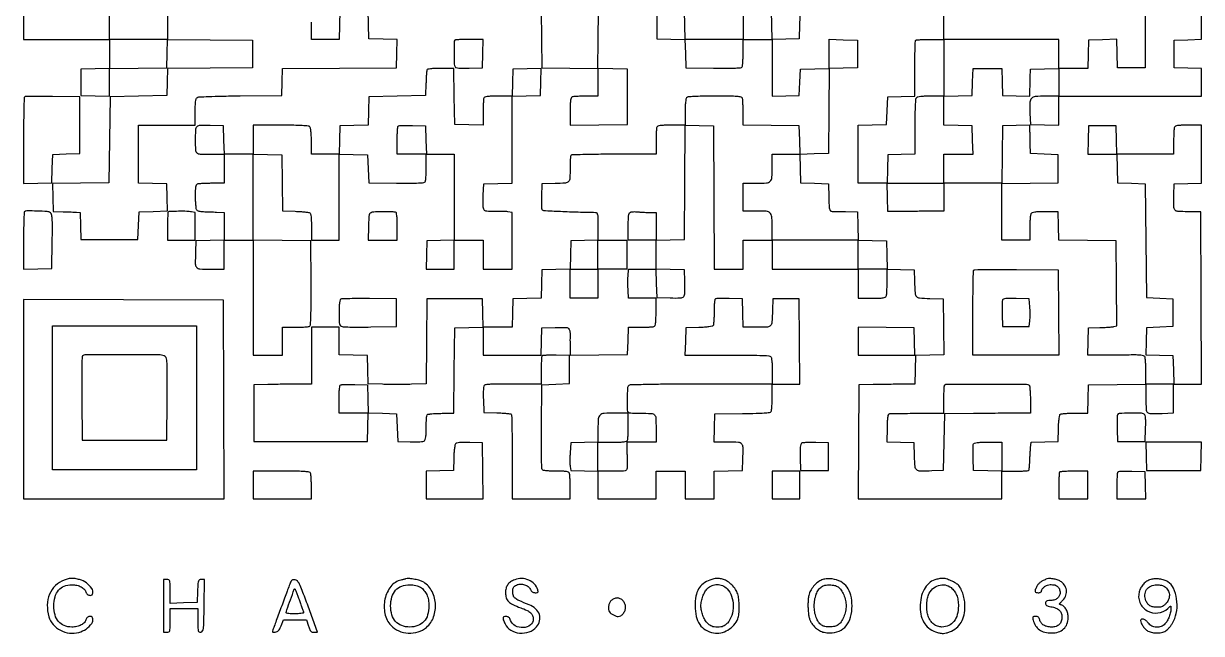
# Model space of a CAD drawing. Extents: x 179 to 1071, y 112 to 1107.
# Drawn here: x 179 to 1071, y 112 to 574 of the extents above; entities that cross this region are included whole.
import ezdxf

# ---------------------------------------------------------------- set-up
doc = ezdxf.new("R2010")
doc.units = 0

msp = doc.modelspace()

# ---------------------------------------------------------------- linework, layer by layer
for points in [[(179, 583.932337), (179, 572.966168), (179, 562), (211.5, 562), (244, 562), (244, 551.033832), (244, 540.067663), (233.25, 539.783832), (222.5, 539.5), (222.5, 529.5), (222.5, 519.5), (233.25, 519.216168), (244, 518.932337), (244, 529.446666), (244, 539.960995), (265.75, 540.230498), (287.5, 540.5), (287.783972, 551.263808), (288.067944, 562.027617), (320.283972, 561.763808), (352.5, 561.5), (352.5, 551), (352.5, 540.5), (320.284831, 540.236193), (288.069661, 539.972386), (287.784831, 529.736193), (287.5, 519.5), (266, 519), (244.5, 518.5), (244, 486), (243.5, 453.5), (222.216371, 453.230014), (200.932742, 452.960029), (201.216371, 442.312465), (201.5, 431.6649), (209, 431.490145, -0.001128), (212.070482, 431.411668, -0.001181), (215.094411, 431.320402, -0.001132), (217.70589, 431.229492, -0.005239), (219.215017, 431.157695), (221.930034, 431), (222.215017, 420.75), (222.5, 410.5), (244, 410.5), (265.5, 410.5), (266, 421), (266.5, 431.5), (277.284606, 431.784183), (288.069211, 432.068365), (287.784606, 442.284183), (287.5, 452.5), (276.75, 452.783832), (266, 453.067663), (266, 475.033832), (266, 497), (287.5, 497), (309, 497), (309, 506.877555, -0.007611), (309.070803, 511.52833, -0.022626), (309.311832, 514.706722, -0.030227), (309.706905, 516.861083, -0.160422), (310.335018, 517.863077, -0.160713), (311.707475, 518.401764, -0.00336), (319.117732, 518.762199, -0.006154), (329.004508, 519.054681, -0.002212), (343.085018, 519.235522), (374.5, 519.5), (374.784866, 529.739404), (375.069732, 539.978807), (418.284866, 540.239404), (461.5, 540.5), (461.783485, 551.215829), (462.06697, 561.931657), (451.283485, 562.215829), (440.5, 562.5), (440.215829, 573.283485), (439.931657, 584.06697)], [(658.5, 583.5), (658.5, 573), (658.5, 562.5), (669.216508, 562.216508), (679.933016, 561.933016), (680.216508, 551.216508), (680.5, 540.5), (701.428109, 540.22917, 0.002701), (711.928451, 540.150006, 0.012029), (718.091209, 540.285113, 0.012869), (722.095412, 540.572759, 0.230932), (723.162796, 541.22917, 0.115844), (723.482259, 542.147219, 0.007444), (723.73694, 544.990756, 0.010563), (723.920078, 548.422631, 0.007655), (723.984687, 552.25), (724, 562), (735, 562), (746, 562), (746, 540.465017), (746, 518.930034), (756.25, 519.215017), (766.5, 519.5), (767, 529.5), (767.5, 539.5), (778.263898, 539.783973), (789.027796, 540.067945), (788.763898, 507.783973), (788.5, 475.5), (777.784171, 475.216515), (767.068343, 474.93303), (766.784171, 485.716515), (766.5, 496.5), (745.25, 496.769888), (724, 497.039775), (724, 506.4381, 0.005963), (723.955694, 510.153043, 0.007843), (723.821697, 513.540317, 0.005931), (723.632094, 516.362347, 0.071989), (723.393011, 517.418213, 0.255133), (722.358607, 518.29797, 0.03233), (719.354935, 518.722902, 0.01678), (713.997733, 518.949887, 0.002197), (702.593011, 519, 0.003289), (693.106122, 518.937595, 0.01072), (686.827164, 518.720287, 0.009688), (682.45245, 518.389768, 0.17439), (681.2, 517.8, 0.150969), (680.671932, 516.799696, 0.019349), (680.311224, 514.369558, 0.018472), (680.074295, 511.071747, 0.008695), (680, 506.8), (680, 497), (669.606989, 497, 0.005351), (664.039857, 496.940414, 0.030363), (661.086379, 496.69735, 0.063068), (659.398405, 496.23239, 0.205218), (658.606989, 495.418213, 0.07203), (658.367894, 494.361889, 0.005915), (658.178303, 491.534475, 0.007831), (658.044305, 488.140776, 0.005951), (658, 484.418213), (658, 475), (626.059017, 475, 0.002375), (612.881197, 474.937409, 0.005014), (602.661783, 474.737818, 0.001386), (594.260559, 474.466117, 0.250586), (593.523529, 474.03807, 0.114568), (593.287138, 473.33751, 0.006655), (593.096337, 471.070962, 0.00982), (592.956918, 468.3415, 0.007049), (592.904095, 465.28807, -0.010015), (592.708179, 456.855637, -0.17412), (591.684735, 454.351908, -0.192162), (589.336973, 453.19375, -0.012655), (581.650095, 452.78388), (571.5, 452.5), (571.210352, 443.089648, 0.008055), (571.156654, 439.426942, 0.011889), (571.237748, 436.213125, 0.007219), (571.406881, 433.550798, 0.179583), (571.710352, 432.894746, 0.185337), (572.752469, 432.434798, 0.000748), (585.681974, 431.81845, 0.004015), (599.08223, 431.307527, 0.004237), (612.25, 431.022982, -0.239241), (613.1784, 430.536355, -0.113742), (613.707645, 429.255554, -0.037196), (613.949572, 426.60367, -0.004155), (614, 420.534983), (614, 410.069966), (603.75, 409.784983), (593.5, 409.5), (593.216508, 398.783492), (592.933016, 388.066984), (582.216508, 387.783492), (571.5, 387.5), (571.216508, 376.783492), (570.933016, 366.066984), (560.216508, 365.783492), (549.5, 365.5), (549.216168, 354.75), (548.932337, 344), (538, 344), (527.067663, 344), (526.783832, 354.75), (526.5, 365.5), (505.5, 365.5), (484.5, 365.5), (484.236226, 333.310308), (483.972453, 301.120616), (472.701591, 300.810308, -0.004295), (467.611438, 300.713913, -0.002625), (461.603655, 300.683297, -0.002631), (455.651786, 300.715525, -0.00467), (450.74855, 300.813683), (440.066371, 301.127365), (439.783186, 311.813683), (439.5, 322.5), (428.75, 322.783832), (418, 323.067663), (418, 333.533832), (418, 344), (407.5, 344), (397, 344), (397, 322.5), (397, 301), (385.75, 300.925726, 0.000756), (380.680609, 300.884593, 0.000467), (374.720312, 300.821651, 0.000468), (368.83123, 300.748444, 0.000842), (364, 300.675726), (353.5, 300.5), (353.5, 279), (353.5, 257.5), (396.5, 257.5), (439.5, 257.5), (439.784686, 268.334198), (440.069372, 279.168395), (450.784686, 278.834198), (461.5, 278.5), (462, 268), (462.5, 257.5), (471.850715, 257.211141, 0.009044), (475.957683, 257.15859, 0.018924), (479.150171, 257.296386, 0.020746), (481.513859, 257.587315, 0.132968), (482.600715, 258.083586, 0.151559), (483.265688, 259.104681, 0.036119), (483.681736, 261.113655, 0.025065), (483.9285, 264.120571, 0.007941), (484, 268.622445, -0.007031), (484.062523, 273.068568, -0.025706), (484.286399, 275.877848, -0.037987), (484.652471, 277.62218, -0.308235), (485.25, 278.11535, 0.009119), (485.801517, 278.176405, 0.006205), (486.426562, 278.265064, 0.006254), (487.02778, 278.365684, 0.012489), (487.5, 278.463035, -0.04467), (488.200358, 278.56102, -0.002025), (490.625618, 278.671865, -0.003374), (493.508206, 278.772433, -0.002409), (496.736147, 278.847686), (504.972294, 279), (505.236147, 311.25), (505.5, 343.5), (516.25, 343.783832), (527, 344.067663), (527, 333.533832), (527, 323), (548.965017, 323), (570.930034, 323), (571.215017, 333.25), (571.5, 343.5), (581.722245, 343.784677, -0.003488), (588.334543, 343.922669, -0.050684), (590.662172, 343.718733, -0.165802), (591.830539, 343.053969, -0.120322), (592.534088, 341.720206, -0.014931), (592.746531, 340.752221, -0.015552), (592.897539, 339.786309, -0.015411), (592.976104, 338.945432, -0.063258), (592.943422, 338.435529, 0.043583), (592.876326, 337.787963, 0.002149), (592.850897, 335.639395, 0.003463), (592.849335, 333.083367, 0.002493), (592.881579, 330.230498), (593, 322.960995), (614.75, 323.230498), (636.5, 323.5), (636.784983, 333.75), (637.069966, 344), (645.953196, 344, 0.006301), (649.470775, 344.044332, 0.008183), (652.691626, 344.178303, 0.00637), (655.374672, 344.368246, 0.070866), (656.418213, 344.606989, 0.205218), (657.23239, 345.398405, 0.063068), (657.69735, 347.086379, 0.030363), (657.940414, 350.039857, 0.005351), (658, 355.606989), (658, 366), (647.588821, 366), (637.177642, 366), (636.838821, 371.75, -0.008521), (636.73075, 374.332966, -0.005363), (636.688317, 377.353125, -0.005383), (636.710439, 380.325789, -0.009826), (636.80226, 382.75), (637.104519, 388), (647.518428, 388), (657.932337, 388), (658.216168, 377.25), (658.5, 366.5), (668.722245, 366.215323, 0.013848), (676.5543, 366.214168, 0.210395), (678.951391, 367.349379, 0.179386), (679.934656, 369.971409, 0.009619), (679.795054, 379), (679.5, 387.5), (668.75, 387.783832), (658, 388.067663), (658, 399), (658, 409.932337), (668.75, 410.216168), (679.5, 410.5), (679.760648, 453.783724), (680.021296, 497.067447), (690.760648, 496.783724), (701.5, 496.5), (701.758612, 442.25), (702.017225, 388), (713.008612, 388), (724, 388), (724, 399), (724, 410), (735, 410), (746, 410), (746, 399), (746, 388), (778.5, 388), (811, 388), (811, 377), (811, 366), (821.393011, 366, 0.005351), (826.960143, 366.059586, 0.030363), (829.913621, 366.30265, 0.063068), (831.601595, 366.76761, 0.205218), (832.393011, 367.581787, 0.072102), (832.632129, 368.638915, 0.005887), (832.821697, 371.475801, 0.007809), (832.955696, 374.880803, 0.005929), (833, 378.616771), (833, 388.069966), (843.25, 387.784983), (853.5, 387.5), (853.75078, 379, 0.008001), (854.167162, 369.85434, 0.165236), (855.196667, 367.34273, 0.196929), (857.49116, 366.190479, 0.012174), (865.2603, 365.784869), (875.5, 365.5), (875.769789, 344.284032), (876.039577, 323.068065), (865.269789, 322.784032), (854.5, 322.5), (854.216168, 311.75), (853.932337, 301), (843.716168, 300.878498, -0.000018), (839.011865, 300.822715, -0.00001), (833.269749, 300.754941, -0.00001), (827.453221, 300.686515, -0.000016), (822.5, 300.628498), (811.5, 300.5), (811.239377, 257.25), (810.978755, 214), (865.489377, 214), (920, 214), (920, 224.5), (920, 235), (929.940983, 235, 0.00746), (933.786464, 235.057378, 0.011518), (937.105837, 235.233054, 0.00599), (939.864695, 235.476159, 0.233445), (940.372299, 235.793375, 0.10677), (940.574085, 236.362294, 0.00702), (940.773561, 238.103455, 0.009921), (940.942349, 240.203897, 0.007236), (941.049745, 242.543375, -0.005029), (941.157143, 245.132315, -0.003738), (941.325846, 247.988754, -0.003778), (941.525526, 250.681363, -0.008533), (941.726907, 252.716215), (942.216955, 256.932429), (952.358477, 257.216215), (962.5, 257.5), (962.788805, 267.464966, -0.00836), (962.987032, 271.800174, -0.019108), (963.315749, 275.055937, -0.01918), (963.737468, 277.411, -0.199883), (964.288805, 278.199653, -0.117134), (965.171517, 278.504879, -0.006997), (967.998336, 278.747767, -0.010202), (971.406013, 278.922787, -0.007334), (975.216168, 278.984687), (984.932337, 279), (985.216168, 289.75), (985.5, 300.5), (1007.25, 300.769502), (1029, 301.039005), (1029, 290.136134, 0.009484), (1029.158851, 281.761892, 0.199329), (1030.182061, 279.539248, 0.189618), (1032.498599, 278.637878, 0.008456), (1041.25, 278.818372), (1050, 279.146947), (1050, 290.073474), (1050, 301), (1060.507242, 301), (1071.014483, 301), (1070.757242, 366.25), (1070.5, 431.5), (1060.704844, 431.5, -0.013476), (1053.2306, 431.701484, -0.207462), (1050.977276, 432.826381, -0.175915), (1050.063646, 435.326274, -0.009205), (1050.204946, 444), (1050.5, 452.5), (1060.75, 452.784983), (1071, 453.069966), (1071, 475.034983), (1071, 497), (1061.106989, 497, 0.005748), (1055.836306, 496.939403, 0.031643), (1053.006334, 496.694689, 0.0653), (1051.381554, 496.227587, 0.201158), (1050.606989, 495.418213, 0.07203), (1050.367894, 494.361889, 0.005915), (1050.178303, 491.534475, 0.007831), (1050.044305, 488.140776, 0.005951), (1050, 484.418213), (1050, 475), (1028.533832, 475), (1007.067663, 475), (1006.783832, 485.75), (1006.5, 496.5), (996, 496.5), (985.5, 496.5), (985.216168, 485.75), (984.932337, 475), (995.932337, 475), (1006.932337, 475), (1007.216168, 464.25), (1007.5, 453.5), (1018, 453), (1028.5, 452.5), (1029, 409.5), (1029.5, 366.5), (1039.5, 366), (1049.5, 365.5), (1049.5, 355), (1049.5, 344.5), (1039.5, 344), (1029.5, 343.5), (1029.215407, 333.285365), (1028.930815, 323.07073), (1039.215407, 322.785365), (1049.5, 322.5), (1049.783832, 311.75), (1050.067663, 301), (1039.533832, 301), (1029, 301), (1028.984687, 310.75, 0.007993), (1028.917412, 314.581548, 0.010939), (1028.726302, 318.026457, 0.007917), (1028.45999, 320.877782, 0.114509), (1028.126581, 321.829429, 0.196609), (1027.220955, 322.472579, 0.032607), (1025.067193, 322.829141, 0.022473), (1021.717902, 323.009962, 0.006044), (1016.391893, 322.99349, -0.001772), (1011.475564, 322.936275, -0.001086), (1005.67828, 322.901944, -0.001088), (999.938622, 322.892906, -0.001939), (995.215017, 322.914061), (984.930034, 323), (985.215017, 333.25), (985.5, 343.5), (994, 343.75078, 0.00487), (997.420312, 343.885041, 0.005669), (1000.668123, 344.081155, 0.005068), (1003.40977, 344.305875, 0.033662), (1004.763823, 344.523302), (1007.027647, 345.045043), (1006.763823, 377.272521), (1006.5, 409.5), (984.783635, 409.769409), (963.06727, 410.038817), (962.783635, 420.769409), (962.5, 431.5), (952.712919, 431.5, 0.00665), (947.739107, 431.433843, 0.028066), (944.767521, 431.187479, 0.048144), (942.919948, 430.74503, 0.170654), (941.978232, 430, 0.109035), (941.605034, 428.965489, 0.009918), (941.304487, 426.223437, 0.012476), (941.090353, 422.902151, 0.009445), (941.015313, 419.25), (941, 410), (930.5, 410), (920, 410), (920, 431.480112), (920, 452.960225), (941.25, 453.230112), (962.5, 453.5), (962.5, 464), (962.5, 474.5), (952.004232, 475), (941.508464, 475.5), (941.410656, 483, 0.00134), (941.361728, 486.112333, 0.001292), (941.29563, 489.261839, 0.001277), (941.223158, 492.035598, 0.004727), (941.156424, 493.784983), (941, 497.069966), (930.75, 496.784983), (920.5, 496.5), (920.230498, 474.75), (919.960995, 453), (897.980498, 453), (876, 453), (876, 464), (876, 475), (887.033832, 475), (898.067663, 475), (897.783832, 485.75), (897.5, 496.5), (886.75, 496.783832), (876, 497.067663), (876, 508), (876, 518.932337), (886.75, 519.216168), (897.5, 519.5), (897.784983, 529.75), (898.069966, 540), (909, 540), (919.930034, 540), (920.215017, 529.75), (920.5, 519.5), (930.75, 519.215017), (941, 518.930034), (941.153471, 522.715017, 0.00297), (941.219108, 524.612145, 0.001085), (941.290215, 527.297536, 0.001076), (941.35527, 530.233986, 0.001287), (941.403471, 533), (941.5, 539.5), (952.25, 539.783832), (963, 540.067663), (963, 529.533832), (963, 519), (953.035184, 519, 0.018261), (945.254957, 518.715759, 0.189805), (942.423692, 517.354446, 0.180768), (941.207496, 514.394003, 0.016288), (941.211167, 506.243181), (941.5, 497.5), (952.25, 497.216168), (963, 496.932337), (963, 507.966168), (963, 519), (1017, 519), (1071, 519), (1071, 529.465017), (1071, 539.930034), (1060.75, 540.215017), (1050.5, 540.5), (1050.5, 551), (1050.5, 561.5), (1060.75, 561.784983), (1071, 562.069966), (1071, 584)], [(418.5, 583.5), (418.216168, 572.75), (417.932337, 562), (407.466168, 562), (397, 562), (397, 571.418213, 0.005951), (396.955695, 575.140776, 0.007831)], [(570.961183, 583.93273), (571.230591, 562.216365), (571.5, 540.5), (592.75, 540.230112), (614, 539.960225), (614, 529.480112), (614, 519), (605.081787, 519, 0.006277), (601.550804, 518.955669, 0.008159), (598.31865, 518.821697, 0.006338), (595.626193, 518.631778, 0.070946), (594.581787, 518.393011, 0.205372), (593.767428, 517.600948, 0.062982), (593.302552, 515.9105, 0.030315), (593.059548, 512.952209, 0.005337), (593, 507.373509), (593, 496.960995), (614.75, 497.230498), (636.5, 497.5), (636.5, 518.5), (636.5, 539.5), (625.230589, 539.782933), (613.961179, 540.065865), (614.230589, 561.782933), (614.5, 583.5)]]:
    msp.add_lwpolyline(points, format="xyb")
for points in [[(288, 573), (288, 562), (266, 562), (244, 562), (244, 573), (244, 584), (266, 584), (288, 584)], [(810.5, 551), (810.5, 540.5), (799.75, 540.216168), (789, 539.932337), (789, 551), (789, 562.067663), (799.75, 561.783832), (810.5, 561.5)], [(636, 399), (636, 388), (625, 388), (614, 388), (614, 377), (614, 366), (603.5, 366), (593, 366), (593, 377), (593, 388), (603.5, 388), (614, 388), (614, 399), (614, 410), (625, 410), (636, 410)], [(179, 289.506286), (179, 214), (255.006326, 214), (331.012652, 214), (330.756326, 289.25), (330.5, 364.5), (254.75, 364.756286), (179, 365.012572)], [(310, 290.5), (310, 236), (255.5, 236), (201, 236), (201, 290.5), (201, 345), (255.5, 345), (310, 345)], [(811, 333.519888), (811, 323), (832.534983, 323), (854.069966, 323), (853.784983, 333.25), (853.5, 343.5), (832.25, 343.769888), (811, 344.039775)], [(1029.216168, 246.25), (1029.5, 235.5), (1050, 235.5), (1070.5, 235.5), (1070.783832, 246.25), (1071.067663, 257), (1050, 257), (1028.932337, 257)], [(746, 224.5), (746, 214), (756.5, 214), (767, 214), (767, 224.5), (767, 235), (756.5, 235), (746, 235)]]:
    msp.add_lwpolyline(points, close=True)
for points in [[(724, 584.067663), (724, 573.033832), (724, 562), (702.033832, 562), (680.067663, 562), (679.783832, 572.75), (679.5, 583.5)], [(767.067663, 584), (766.783832, 573.25), (766.5, 562.5), (756.284183, 562.215394), (746.068365, 561.930789), (745.784183, 572.715394), (745.5, 583.5)], [(1028.5, 583.5), (1028.5, 562), (1028.5, 540.5), (1018, 540.5), (1007.5, 540.5), (1007.215829, 551.283485), (1006.931657, 562.06697), (996.215829, 561.783485), (985.5, 561.5), (985.216168, 550.75), (984.932337, 540), (973.966168, 540), (963, 540), (963, 551), (963, 562), (919.5, 562), (876, 562), (876, 572.966168), (876, 583.932337)]]:
    msp.add_lwpolyline(points)
for points in [[(505.666667, 561.333333, 0.196902), (505.027473, 559.806915, 0.004187), (505.03276, 551.492133, 0.005407), (505.194388, 543.339609, 0.134486), (505.847958, 541.211769, 0.19692), (506.705135, 540.604266, 0.033714), (508.717063, 540.278982, 0.023663), (511.804805, 540.138177, 0.006827), (516.582645, 540.211769), (526.5, 540.5), (526.783832, 551.25), (527.067663, 562), (516.700498, 562, 0.006002), (512.679249, 561.951725, 0.009085), (509.182855, 561.804167, 0.004491), (506.245758, 561.600217, 0.178637)], [(876, 540.5), (876, 519), (866.2, 519, 0.008695), (861.928253, 518.925705, 0.018472), (858.630442, 518.688776, 0.019349), (856.200304, 518.328068, 0.150969), (855.2, 517.8, 0.175113), (854.608195, 516.538638, 0.00935), (854.278895, 512.05285, 0.010469), (854.062087, 505.610415, 0.003176), (854, 495.834983), (854, 475.069966), (843.75, 474.784983), (833.5, 474.5), (833.216168, 463.75), (832.932337, 453), (854.466168, 453), (876, 453), (876, 442.5), (876, 432), (866.25, 431.875252, -0.001182), (861.692978, 431.827722, -0.000608), (855.985938, 431.788631, -0.000604), (850.113084, 431.762647, -0.000914), (845, 431.755548), (833.5, 431.760591), (833.216168, 442.380295), (832.932337, 453), (821.966168, 453), (811, 453), (811, 474.966168), (811, 496.932337), (821.75, 497.216168), (832.5, 497.5), (833, 508), (833.5, 518.5), (843.75, 518.784983), (854, 519.069966), (854, 539.868316, -0.002998), (854.048097, 547.889147, -0.004764), (854.195833, 554.752985, -0.001281), (854.396208, 560.712397, -0.189528), (854.666667, 561.333333, -0.178563), (855.245497, 561.600197, -0.004516), (858.172917, 561.804167, -0.009111), (861.658388, 561.951724, -0.006022), (865.666667, 562), (876, 562)], [(484.486214, 538.75, 0.065254), (484.296672, 537.885984, 0.003909), (484.089076, 535.223438, 0.005812), (483.90296, 532.038505, 0.004255), (483.767598, 528.5), (483.5, 519.5), (462, 519), (440.5, 518.5), (440.216508, 507.783492), (439.933016, 497.066984), (429.216508, 496.783492), (418.5, 496.5), (418.216168, 485.75), (417.932337, 475), (407.466168, 475), (397, 475), (397, 484.8, 0.008695), (396.925705, 489.071747, 0.018472), (396.688776, 492.369558, 0.019349), (396.328068, 494.799696, 0.150969), (395.8, 495.8, 0.175156), (394.538104, 496.391927, 0.00933), (390.045513, 496.721154, 0.010454), (383.593081, 496.937931, 0.003169), (373.8, 497), (353, 497), (353, 486), (353, 475), (342.033832, 475), (331.067663, 475), (330.783832, 485.75), (330.5, 496.5), (320.375418, 496.783598, 0.012763), (312.68374, 496.802669, 0.193954), (310.282577, 495.769893, 0.185468), (309.213201, 493.340656, 0.011503), (309.013655, 485.331787, 0.014569), (309.203143, 478.375104, 0.1992), (310.280498, 476.14265, 0.173193), (312.690882, 475.166082, 0.010489), (320.606989, 475), (331, 475), (331, 464), (331, 453), (321.581787, 453, 0.005951), (317.859224, 452.955695, 0.007831), (314.465525, 452.821697, 0.005915), (311.638111, 452.632106, 0.07203), (310.581787, 452.393011, 0.190061), (309.785864, 451.663266, 0.071459), (309.315682, 450.197627, 0.035402), (309.070745, 447.679954, 0.006995), (309.015313, 443.143011, 0.009521), (309.086359, 439.729884, 0.012559), (309.288396, 436.624584, 0.010019), (309.571846, 434.061101, 0.108977), (309.923453, 433.089615, 0.138758), (310.563693, 432.515865, 0.042405), (311.787419, 432.040986, 0.037149), (313.366603, 431.702499, 0.026998), (315.158141, 431.553638, -0.000805), (317.228709, 431.490407, -0.000375), (319.913641, 431.40207, -0.000372), (322.73135, 431.30515, -0.00052), (325.25, 431.214023), (331, 431), (331, 420.533832), (331, 410.067663), (320.25, 409.783832), (309.5, 409.5), (309.204946, 401, 0.009927), (309.071849, 392.034911, 0.179688), (310.066531, 389.397028, 0.203196), (312.49751, 388.211645, 0.01319), (320.519052, 388), (331, 388), (331, 399), (331, 410), (342, 410), (353, 410), (353, 366.5), (353, 323), (364, 323), (375, 323), (375, 333.5), (375, 344), (384.75, 344.015313, 0.007347), (388.573587, 344.077507, 0.010216), (391.993641, 344.253417, 0.007015), (394.830586, 344.49757, 0.117073), (395.717716, 344.804377, 0.242849), (396.362158, 345.908638, 0.005314), (396.625719, 352.307148, 0.007587), (396.770124, 361.704195, 0.001751), (396.717716, 377.539064), (396.5, 409.5), (374.75, 409.769502), (353, 410.039005), (353, 442.553334), (353, 475.067663), (363.75, 474.783832), (374.5, 474.5), (374.769551, 453.365522), (375.039103, 432.231044), (384.769551, 431.835524, -0.006929), (388.587919, 431.627281, -0.009555), (392.008868, 431.327351, -0.00662), (394.846901, 430.985715, -0.106468), (395.75, 430.660985, -0.200997), (396.331606, 429.840721, -0.026002), (396.698973, 427.67557, -0.021483), (396.931155, 424.505891, -0.00754), (397, 419.940983), (397, 410), (407.5, 410), (418, 410), (418, 442.533832), (418, 475.067663), (428.75, 474.783832), (439.5, 474.5), (440, 464), (440.5, 453.5), (461.428109, 453.22917, 0.002701), (471.928451, 453.150006, 0.012029), (478.091209, 453.285113, 0.012869), (482.095412, 453.572759, 0.230932), (483.162796, 454.22917, 0.115844), (483.482259, 455.147219, 0.007444), (483.73694, 457.990756, 0.010563), (483.920078, 461.422631, 0.007655), (483.984687, 465.25), (484, 475), (494.5, 475), (505, 475), (505.025539, 464.75, 0.000029), (505.037738, 459.965272, 0.000015), (505.053509, 453.985938, 0.000015), (505.070086, 447.840761, 0.000023), (505.084894, 442.5, -0.000598), (505.093556, 437.161707, -0.000394), (505.091341, 431.024339, -0.000397), (505.079744, 425.056113, -0.000769), (505.059355, 420.284983), (505, 410.069966), (494.75, 409.784983), (484.5, 409.5), (484.216168, 398.75), (483.932337, 388), (494.466168, 388), (505, 388), (505, 399), (505, 410), (516, 410), (527, 410), (527, 399), (527, 388), (538, 388), (549, 388), (549, 409.454687), (549, 430.909374), (545.75, 431.438054, 0.026027), (544.023953, 431.62732, 0.007294), (541.312056, 431.742883, 0.007336), (538.236869, 431.783875, 0.00766), (535.205937, 431.733367, -0.02408), (529.734629, 431.821837, -0.23639), (527.800497, 432.951386, -0.146258), (527.045025, 435.506288, -0.007936), (527.204946, 444), (527.5, 452.5), (538.25, 452.783832), (549, 453.067663), (549, 486), (549, 518.932337), (559.75, 519.216168), (570.5, 519.5), (570.785361, 529.78419), (571.070721, 540.068381), (560.285361, 539.78419), (549.5, 539.5), (549.215017, 529.25), (548.930034, 519), (538.572006, 519, 0.005378), (533.025624, 518.940347, 0.030449), (530.080782, 518.697172, 0.063222), (528.397244, 518.232062, 0.204941), (527.606989, 517.418213, 0.0721), (527.367872, 516.361111, 0.005887), (527.178303, 513.524537, 0.007809), (527.044304, 510.119908, 0.00593), (527, 506.384381), (527, 496.932337), (516.25, 497.216168), (505.5, 497.5), (505.230112, 518.75), (504.960225, 540), (494.948728, 540, 0.006967), (490.264596, 539.934731, 0.022765), (487.174204, 539.707523, 0.029422), (485.148921, 539.343716, 0.252137)], [(179.686388, 518.353055, 0.192916), (179.406462, 517.698734, 0.000584), (179.201626, 508.360438, 0.003206), (179.049454, 497.757662, 0.001985), (179, 485.299502), (179, 452.932337), (189.75, 453.216168), (200.5, 453.5), (200.783481, 464.215387), (201.066961, 474.930773), (211.283481, 475.215387), (221.5, 475.5), (221.5, 497), (221.5, 518.5), (200.936388, 518.769721, 0.003162), (193.00418, 518.823589, 0.005018), (186.21171, 518.758585, 0.001402), (180.323998, 518.626628, 0.192368)], [(483.783832, 485.75), (484.067663, 475), (473.033832, 475), (462, 475), (462, 485.333333, -0.006317), (462.050668, 489.343898, -0.009512), (462.205463, 492.836713, -0.004898), (462.419778, 495.762931, -0.177451), (462.699448, 496.366114, -0.183378), (463.300668, 496.636532, -0.005301), (466.145783, 496.777033, -0.010046), (469.547259, 496.840477, -0.006672), (473.449448, 496.782781), (483.5, 496.5)], [(767.216168, 464.25), (767.5, 453.5), (778, 453), (788.5, 452.5), (788.784983, 442.25, 0.004846), (789.000178, 436.512346, 0.035506), (789.323928, 433.78524, 0.092186), (789.874219, 432.378981, 0.228691), (790.784983, 431.80251, 0.020939), (791.884699, 431.722336, 0.001894), (794.639964, 431.647608, 0.002456), (797.928025, 431.587049, 0.001917), (801.5, 431.55251), (810.5, 431.5), (810.783492, 420.783492), (811.066984, 410.066984), (821.783492, 409.783492), (832.5, 409.5), (832.783832, 398.75), (833.067663, 388), (822.033832, 388), (811, 388), (811, 399.034389), (811, 410.068778), (789.25, 409.998748, -0.000283), (780.134479, 409.974554, -0.000258), (770.73125, 409.959759, -0.000258), (762.325667, 409.955194, -0.000836), (756.75, 409.964359), (746, 410), (746, 419.428571, 0.016999), (745.750501, 426.765295, 0.124365), (744.668566, 430.080619, 0.206324), (742.40659, 431.631286, 0.059972), (738.097879, 431.951645, -0.005873), (735.994299, 431.880434, -0.003366), (733.455315, 431.841425, -0.003361), (730.90186, 431.836549, -0.005587), (728.75, 431.870953), (724, 432), (724, 442.5), (724, 453), (733.964816, 453, 0.0177), (741.719525, 453.274608, 0.189883), (744.50496, 454.606725, 0.174589), (745.756305, 457.536065, 0.014506), (746, 465.934259), (746, 475), (756.466168, 475), (766.932337, 475)], [(179.666667, 431.333333, 0.189801), (179.3961, 430.711254, 0.001218), (179.195833, 424.585895, 0.004643), (179.048092, 417.538437, 0.002919), (179, 409.299502), (179, 387.932337), (189.75, 388.216168), (200.5, 388.5), (200.754296, 409, 0.002073), (200.852956, 420.948209, 0.01757), (200.686301, 426.317956, 0.038884), (200.252535, 429.311683, 0.180386), (199.313166, 430.75, 0.143383), (196.907412, 431.62949, 0.008995), (189.280927, 431.993331, 0.007458), (181.535771, 432.107706, 0.198873)], [(288.527465, 431.194132, 0.183225), (288.315235, 430.722654, 0.003003), (288.154943, 427.786193, 0.007363), (288.038139, 424.33193, 0.004769), (288, 420.333333), (288, 410), (298.5, 410), (309, 410), (309, 420.420545), (309, 430.841089), (306.25, 431.384429, 0.042934), (302.724363, 431.771145, 0.008543), (296.37883, 431.81143, 0.003636), (289.68507, 431.690863, 0.19235)], [(443, 431.048715, 0.110057), (441.558724, 430.320357, 0.15938), (440.797828, 429.126801, 0.052126), (440.448228, 426.770281, 0.003802), (440.215017, 420.206923), (439.930034, 410), (450.965017, 410), (462, 410), (462, 420.5, 0.006129), (461.938497, 425.517005, 0.023067), (461.716513, 428.654191, 0.032361), (461.355778, 430.620222, 0.309369), (460.75, 431.15645, 0.02504), (456.947177, 431.440069, 0.007611), (451.167341, 431.492969, 0.005884), (445.442873, 431.390847, 0.054826)], [(652.625, 431), (658, 431), (658, 420.5), (658, 410), (647.5, 410), (637, 410), (637, 420.430449, -0.003643), (637.048058, 427.026798, -0.047291), (637.31514, 429.465501, -0.153586), (637.985312, 430.668161, -0.139048), (639.25, 431.328657, -0.032002), (640.317021, 431.480104, -0.015861), (641.683594, 431.542039, -0.015673), (643.109853, 431.516686, -0.022132), (644.375, 431.398208, 0.016691), (645.842189, 431.244695, 0.005661), (647.984375, 431.116974, 0.005622), (650.356321, 431.029203, 0.006436)], [(962.763853, 355.25), (963.027706, 323), (952.763853, 322.926805, -0.00126), (944.527276, 322.888824, -0.000694), (934.455126, 322.881746, -0.00058), (922.339842, 322.904102, -0.000334), (907.75, 322.957682), (898, 323), (898, 354.833333, -0.002001), (898.049029, 367.086392, -0.003231), (898.199888, 377.515513, -0.000593), (898.402981, 386.698691, -0.192864), (898.680468, 387.347135, -0.194926), (899.328722, 387.621499, -0.000608), (908.434599, 387.750224, -0.003285), (918.778546, 387.815907, -0.002034), (930.930468, 387.763802), (962.5, 387.5)], [(702.699448, 365.366114, 0.173779), (702.420128, 364.774762, 0.006055), (702.200965, 362.2039, 0.010644), (702.041274, 359.114661, 0.007169), (701.984687, 355.583333, -0.007837), (701.922749, 352.015722, -0.01077), (701.747767, 348.812441, -0.007696), (701.504374, 346.159907, -0.115313), (701.199653, 345.288805, -0.199883), (700.411, 344.737468, -0.01918), (698.055937, 344.315749, -0.019108), (694.800174, 343.987032, -0.00836), (690.464966, 343.788805), (680.5, 343.5), (680.215017, 333.25), (679.930034, 323), (711.765017, 323, -0.001892), (727.135182, 322.941832, -0.007185), (736.736559, 322.731153, -0.005113), (743.415369, 322.420131, -0.184201), (744.8, 321.8, -0.150969), (745.328068, 320.799696, -0.019349), (745.688776, 318.369558, -0.018472), (745.925705, 315.071747, -0.008695), (746, 310.8), (746, 301), (734.75, 300.96543, -0.000384), (728.038182, 300.949962, -0.000055), (714.325396, 300.930409, -0.000063), (698.107275, 300.911112, -0.000054), (681.017305, 300.894755, 0.00175), (663.184422, 300.817199, 0.003875), (649.58615, 300.605066, 0.001145), (638.534913, 300.321653, 0.167746), (637.349326, 299.874952, 0.210173), (636.367653, 297.912142, 0.008023), (636.088761, 289.564062, 0.007251), (636.06479, 281.149859, 0.256826), (636.995832, 279.502576, 0.115942), (637.716446, 279.261593, 0.006322), (640.1163, 279.071063, 0.009555), (643.003022, 278.933918, 0.006813), (646.239128, 278.88622, -0.009912), (654.460449, 278.714086, -0.184917), (656.799937, 277.707102, -0.191219), (657.829, 275.407416, -0.01072), (658, 267.432612), (658, 257), (646.939812, 257), (635.879624, 257), (636.005865, 248.25, -0.001027), (636.04936, 244.734939, -0.001212), (636.07562, 241.409375, -0.001058), (636.085045, 238.601305, -0.007648), (636.066053, 237.25, -0.15749), (635.614629, 235.980962, -0.180944), (634.529323, 235.302638, -0.047129), (632.101853, 235.043371, -0.003053), (625, 235), (614, 235), (614, 246), (614, 257), (624.893011, 257, 0.005003), (630.756842, 257.058671, 0.029178), (633.833669, 257.300233, 0.06089), (635.585285, 257.763049, 0.209079), (636.393011, 258.581787, 0.07203), (636.632106, 259.638111, 0.005915), (636.821697, 262.465525, 0.007831), (636.955695, 265.859224, 0.005951), (637, 269.581787), (637, 279), (627.434259, 279, 0.013406), (618.656095, 278.764602, 0.170487), (615.651483, 277.524807, 0.194511), (614.283965, 274.747191, 0.01832), (614, 266.999799), (614, 257.069966), (603.75, 256.784983), (593.5, 256.5), (592.970418, 249, 0.009238), (592.809463, 245.908595, 0.009315), (592.763426, 242.821875, 0.009163), (592.822694, 240.13329, 0.036753), (593.009432, 238.5), (593.578029, 235.5), (603.789014, 235.215017), (614, 234.930034), (614, 224.465017), (614, 214), (636, 214), (658, 214), (658, 224.5), (658, 235), (669, 235), (680, 235), (680, 224.5), (680, 214), (691, 214), (702, 214), (702, 224.466168), (702, 234.932337), (712.75, 235.216168), (723.5, 235.5), (723.795054, 244, 0.009943), (723.9279, 252.967356, 0.180053), (722.931202, 255.604424, 0.2029), (720.496251, 256.789002, 0.013105), (712.447116, 257), (701.932337, 257), (702.216168, 267.75), (702.5, 278.5), (723.409228, 278.698619, 0.002817), (733.806455, 278.855962, 0.012035), (740.00521, 279.13407, 0.012627), (744.063125, 279.517286, 0.225229), (745.143915, 280.198619, 0.115145), (745.470651, 281.13425, 0.007691), (745.731394, 283.981782, 0.01076), (745.918688, 287.420453, 0.007831), (745.984687, 291.25), (746, 301), (756.513853, 301), (767.027706, 301), (766.763853, 333.25), (766.5, 365.5), (756.5, 365.5), (746.5, 365.5), (746.24922, 357, -0.00791), (745.830143, 347.758299, -0.169892), (744.78796, 345.277454, -0.200091), (742.47786, 344.185518, -0.011647), (734.51478, 344), (724.067663, 344), (723.783832, 354.75), (723.5, 365.5), (713.449448, 365.782781, 0.006672), (709.547259, 365.840477, 0.010046), (706.145783, 365.777033, 0.005301), (703.300668, 365.636532, 0.183378)], [(920.44275, 364.711405, 0.081149), (920.248444, 363.774362, 0.00524), (920.158923, 360.981301, 0.007536), (920.137209, 357.634347, 0.00554), (920.210159, 353.924983), (920.5, 344.5), (930.5, 344.5), (940.5, 344.5), (941.08534, 348.886315, 0.022863), (941.269448, 350.99849, 0.010307), (941.326793, 353.780045, 0.01018), (941.266834, 356.724741, 0.013684), (941.08534, 359.386315), (940.5, 365.5), (930.732592, 365.786422, 0.006215), (925.820487, 365.869374, 0.027145), (922.9185, 365.724677, 0.046335), (921.158442, 365.373938, 0.232847)], [(419.25, 365.347997, 0.240752), (418.659369, 364.657642, 0.028937), (418.294573, 362.622162, 0.022699), (418.066136, 359.544504, 0.007175), (418, 354.935719, 0.004037), (418.050089, 348.732509, 0.049018), (418.320794, 346.370447, 0.150316), (418.989483, 345.176288, 0.131), (420.25, 344.485341, 0.054895), (421.840683, 344.275402, 0.002293), (427.567187, 344.178292, 0.003942), (434.365834, 344.14779, 0.002788), (442, 344.216289), (461.5, 344.5), (461.5, 355), (461.5, 365.5), (441, 365.68133, 0.002393), (433.052981, 365.713582, 0.003649), (426.154688, 365.658212, 0.001347), (420.224881, 365.551351, 0.092731)], [(223.453816, 321.740243, 0.089548), (223.261817, 320.729866, 0.000598), (223.19019, 311.747155, 0.00234), (223.168607, 301.460077, 0.00149), (223.235201, 289.490243), (223.5, 258.5), (255.5, 258.5), (287.5, 258.5), (287.765726, 289.5, 0.001225), (287.879013, 308.006621, 0.012082), (287.71941, 315.793845, 0.024457), (287.315418, 320.099227, 0.201729), (286.324597, 321.75, 0.157681), (282.495237, 323.016106, 0.001671), (254.221233, 323.106234, 0.001077), (225.335041, 323.03952, 0.309316)], [(571.699448, 322.366114, 0.177451), (571.419778, 321.762931, 0.004898), (571.205463, 318.836713, 0.009512), (571.050668, 315.343898, 0.006317), (571, 311.333333), (571, 301), (559.75, 300.937986, -0.000938), (554.750755, 300.919806, -0.000622), (549.014063, 300.916842, -0.000626), (543.443158, 300.927875, -0.001221), (539, 300.95309, 0.008376), (535.267205, 300.920862, 0.011482), (531.912207, 300.758528, 0.008361), (529.138138, 300.513688, 0.119889), (528.211769, 300.182459, 0.19297), (527.605143, 299.309896, 0.033421), (527.279663, 297.285875, 0.023559), (527.138636, 294.189726, 0.006866), (527.211769, 289.417355), (527.5, 279.5), (537.489096, 279.210904, -0.007301), (541.375134, 279.041617, -0.010751), (544.780807, 278.769818, -0.006315), (547.608912, 278.446672, -0.166257), (548.284701, 278.115299, -0.191744), (548.612679, 277.353425, -0.000831), (548.849128, 268.247223, -0.003828), (549.022216, 257.847502, -0.002385), (549.073607, 245.654394), (549.056003, 214), (571.028001, 214), (593, 214), (593, 222.918213, 0.006277), (592.955669, 226.449196, 0.008159), (592.821697, 229.68135, 0.006338), (592.631778, 232.373807, 0.070946), (592.393011, 233.418213, 0.194682), (591.644645, 234.219983, 0.068336), (590.110608, 234.692539, 0.033702), (587.463534, 234.944731, 0.006483), (582.643011, 235.015313, -0.008114), (579.048739, 235.079664, -0.011074), (575.814373, 235.261873, -0.008082), (573.13823, 235.515761, -0.114203), (572.235705, 235.833164, -0.241759), (571.554811, 236.993173, -0.006458), (571.289065, 243.104718, -0.008037), (571.155496, 252.337414, -0.001667), (571.235705, 268.567852), (571.5, 300.5), (582, 301), (592.5, 301.5), (592.5, 312), (592.5, 322.5), (582.449448, 322.782781, 0.006672), (578.547259, 322.840477, 0.010046), (575.145783, 322.777033, 0.005301), (572.300668, 322.636532, 0.183378)], [(439.783832, 289.75), (440.067663, 279), (429.033832, 279), (418, 279), (418, 289.416667, -0.006704), (418.065366, 294.291715, -0.021745), (418.292524, 297.517753, -0.027418), (418.655143, 299.648041, -0.242567), (419.25, 300.355184, -0.086451), (420.128197, 300.554344, -0.004885), (422.923437, 300.668364, -0.007376), (426.26986, 300.722736, -0.005334), (430, 300.688517), (439.5, 300.5)], [(940.5, 300.234687, -0.205709), (940.899526, 299.555004, -0.008718), (941.207694, 296.718379, -0.013689), (941.427943, 293.249169, -0.009006), (941.5, 289.249187), (941.5, 278.998375), (931, 278.93878, 0.000384), (925.512826, 278.903423, 0.000114), (917.121875, 278.840998, 0.000114), (907.692912, 278.766548, 0.000123), (898.5, 278.689593), (876.5, 278.5), (876, 257), (875.5, 235.5), (867, 235.204946, -0.010012), (858.13313, 235.074823, -0.174565), (855.466432, 236.051258, -0.200378), (854.218122, 238.45705, -0.013827), (853.784869, 246.2603), (853.5, 256.5), (843.216527, 256.785353), (832.933054, 257.070705), (833.216527, 267.785353, -0.005159), (833.423758, 273.419085, -0.028969), (833.73962, 276.416048, -0.060504), (834.222008, 278.069978, -0.275849), (835, 278.63465, -0.019076), (836.11052, 278.691758, -0.000367), (841.860938, 278.763631, -0.000887), (848.572988, 278.83069, -0.000594), (856.25, 278.88465), (876, 279), (876, 289.333333, -0.006022), (876.048276, 293.341612, -0.009111), (876.195833, 296.827083, -0.004516), (876.399803, 299.754503, -0.178563), (876.666667, 300.333333, -0.198958), (878.26812, 300.996512, -0.000342), (908.457896, 300.970528, -0.000409), (938.482982, 300.899539, -0.15893)], [(1007.428774, 277.674983, 0.081654), (1007.239658, 276.758353, 0.005045), (1007.154817, 273.970602, 0.007376), (1007.136178, 270.631743, 0.005394), (1007.210159, 266.924983), (1007.5, 257.5), (1018, 257.5), (1028.5, 257.5), (1028.788231, 267.417355, 0.006827), (1028.861823, 272.195195, 0.023663), (1028.721018, 275.282937, 0.033714), (1028.395734, 277.294865, 0.19692), (1027.788231, 278.152042, 0.136787), (1024.904818, 279.023449, 0.011257), (1016.975547, 279.016201, 0.007704), (1008.836593, 278.699969, 0.295732)], [(506.191104, 255.730267, 0.130478), (505.740409, 254.755874, 0.01114), (505.321331, 252.010214, 0.01414), (504.98226, 248.661415, 0.010482), (504.790118, 244.945876), (504.5, 235.5), (494.25, 235.215017), (484, 234.930034), (484, 224.465017), (484, 214), (505.519888, 214), (527.039775, 214), (526.769888, 235.25), (526.5, 256.5), (516.900987, 256.784391, 0.007277), (512.237553, 256.854647, 0.02466), (509.198281, 256.706214, 0.036405), (507.194197, 256.360369, 0.159945)], [(768.211769, 256.1713, 0.194409), (767.60482, 255.304382, 0.033527), (767.279413, 253.284794, 0.023597), (767.138468, 250.191727, 0.006852), (767.211769, 245.417355), (767.5, 235.5), (778, 235.5), (788.5, 235.5), (788.5, 246), (788.5, 256.5), (779, 256.753945, 0.008497), (775.267186, 256.790269, 0.011674), (771.912207, 256.687545, 0.00849), (769.137493, 256.490389, 0.12262)], [(920, 245.966168), (920, 234.932337), (909.25, 235.216168), (898.5, 235.5), (898.210159, 244.924983, -0.005394), (898.136178, 248.631743, -0.007376), (898.154817, 251.970602, -0.005045), (898.239658, 254.758353, -0.081654), (898.428774, 255.674983, -0.241018), (899.150647, 256.322788, -0.034741), (901.157558, 256.706476, -0.023677), (904.342601, 256.936534, -0.00619), (909.468615, 257), (920, 257)], [(353, 224.5), (353, 214), (375, 214), (397, 214), (397, 222.918213, 0.006277), (396.955669, 226.449196, 0.008159), (396.821697, 229.68135, 0.006338), (396.631778, 232.373807, 0.070946), (396.393011, 233.418213, 0.258697), (395.337463, 234.303854, 0.030015), (392.164693, 234.724422, 0.015901), (386.514173, 234.950434, 0.002045), (374.393011, 235), (353, 235)], [(963.666667, 234.333333, 0.177413), (963.400114, 233.758552, 0.004912), (963.195833, 230.973958, 0.009526), (963.048294, 227.649913, 0.006327), (963, 223.833333), (963, 214), (974, 214), (985, 214), (985, 224.5), (985, 235), (974.666667, 235, 0.006022), (970.658388, 234.951724, 0.009111), (967.172917, 234.804167, 0.004516), (964.245497, 234.600197, 0.178563)], [(1007.699448, 234.366114, 0.176241), (1007.420111, 233.767337, 0.005323), (1007.205463, 230.983588, 0.009942), (1007.050687, 227.652202, 0.006636), (1007, 223.833333), (1007, 214), (1018.034983, 214), (1029.069966, 214), (1028.784983, 224.25), (1028.5, 234.5), (1018.449448, 234.782781, 0.006672), (1014.547259, 234.840477, 0.010046), (1011.145783, 234.777033, 0.005301), (1008.300668, 234.636532, 0.183378)], [(209.655189, 152.541351, 0.10882), (203.129389, 148.456509, 0.100663), (198.702289, 141.902434, 0.093071), (196.968434, 133.679699, 0.078487), (198.16244, 124.852162, 0.105218), (201.42402, 118.892663, 0.095327), (206.932198, 114.52618, 0.092822), (213.803173, 112.437597, 0.093525), (220.945032, 112.985199, 0.088377), (226.331264, 115.516518, 0.083368), (230.638956, 119.794822, 0.188146), (231.52698, 123.264976, 0.379083), (229.567388, 125, 0.061149), (228.499882, 124.868956, 0.082371), (227.60805, 124.482755, 0.08871), (226.936101, 123.85678, 0.084328), (226.508279, 123.026085, -0.105962), (225.08797, 120.536625, -0.08529), (222.669117, 118.616245, -0.073405), (219.398706, 117.406461, -0.051987), (215.5, 117, -0.09148), (209.727359, 118.06507, -0.126935), (205.45697, 121.09715, -0.113001), (202.866655, 126.124026, -0.062772), (202, 133, -0.062772), (202.866655, 139.875974, -0.113001), (205.45697, 144.90285, -0.126935), (209.727359, 147.93493, -0.09148), (215.5, 149, -0.051987), (219.398706, 148.593539, -0.073405), (222.669117, 147.383755, -0.08529), (225.08797, 145.463375, -0.105962), (226.508279, 142.973915, 0.084328), (226.936101, 142.14322, 0.08871), (227.60805, 141.517245, 0.082371), (228.499882, 141.131044, 0.061149), (229.567388, 141, 0.379294), (231.48753, 142.701362, 0.181833), (230.645003, 146.158303, 0.083838), (226.570587, 150.393249, 0.091912), (221.453076, 152.891347, 0.022282), (218.037686, 153.677559, 0.052888), (215.440816, 153.875357, 0.054065), (212.894783, 153.52258, 0.024202)], [(285, 133), (285, 113), (287.5, 113, 0.104331), (288.950811, 113.306062, 0.224677), (289.680556, 114.15, 0.064117), (289.955995, 116.064536, 0.003707), (290, 122), (290, 131), (300.5, 131), (311, 131), (311, 121.930449, 0.003641), (311.042669, 116.071705, 0.059351), (311.303212, 114.126183, 0.235151), (311.981707, 113.342528, 0.134901), (313.25, 113.180449, 0.222375), (314.564031, 114.038936, 0.107788), (315.24801, 115.974289, 0.026329), (315.552892, 120.182708, 0.001486), (315.77114, 133.25), (316.04228, 153), (313.560073, 153, 0.106584), (312.124665, 152.6905, 0.212974), (311.368725, 151.839627, 0.064353), (311.023515, 149.922741, 0.00416), (310.788933, 144.25), (310.5, 135.5), (300.25, 135.215017), (290, 134.930034), (290, 143.965017, 0.003684), (289.956076, 149.925856, 0.063889), (289.680824, 151.846502, 0.224551), (288.950864, 152.692806, 0.104705), (287.5, 153), (285, 153)], [(380.914371, 150.316376, 0.00308), (380.233274, 148.518119, 0.000286), (378.581927, 144.067935, 0.000369), (376.619715, 138.758695, 0.000289), (374.5, 133, -0.000289), (372.380282, 127.241298, -0.000369), (370.418062, 121.932036, -0.000286), (368.766707, 117.481833, -0.00308), (368.085592, 115.683527, 0.013331), (367.4586, 113.919793, 0.220293), (367.530699, 113.315561, 0.271412), (368.023597, 113.053718, 0.019533), (369.626698, 113.183527, 0.077909), (371.012346, 113.575028, 0.100822), (372.075885, 114.353459, 0.070337), (373.001815, 115.714007, 0.021439), (374.006934, 118), (375.759427, 122.5), (384.580161, 122.5), (393.400894, 122.5), (394.876015, 117.75, 0.016115), (395.788409, 115.114971, 0.088485), (396.561737, 113.830906, 0.144435), (397.543006, 113.208394, 0.069723), (399.03019, 113), (401.709245, 113), (394.477354, 132.75, 0.002251), (390.009066, 144.78465, 0.024123), (387.942024, 149.563394, 0.067776), (386.36908, 151.903359, 0.182887), (384.623216, 152.816376, 0.052082), (383.253752, 152.838289, 0.126934), (382.309373, 152.503602, 0.114618), (381.586515, 151.72681, 0.038266)], [(468.5, 153.547206, -0.020397), (467.946601, 153.366526, -0.00482), (467.008577, 153.111811, -0.004954), (465.923739, 152.839881, -0.004864), (464.827072, 152.587763, 0.174861), (457.213844, 147.788492, 0.112154), (452.729054, 138.230904, 0.10507), (452.662562, 127.132011, 0.137798), (457.297728, 118.168633, 0.103089), (463.093926, 114.081041, 0.089064), (470.354208, 112.372612, 0.088551), (477.792649, 113.293642, 0.100252), (484.09683, 116.73493, 0.134548), (489.590885, 124.700446, 0.106787), (490.883976, 135.113909, 0.108554), (487.767963, 144.994811, 0.143245), (480.986825, 151.498227, 0.060376), (478.427075, 152.459786, 0.019025), (474.414348, 153.276076, 0.016222), (470.428588, 153.797979, 0.114023)], [(551.000513, 152.876547, 0.053699), (547.80892, 151.187588, 0.090286), (545.647604, 149.074549, 0.093429), (544.415655, 146.390418, 0.06107), (544, 143, 0.072479), (544.56367, 139.131943, 0.125668), (546.221687, 136.362412, 0.086579), (549.492497, 134.083153, 0.022088), (555.485046, 131.607894, -0.020792), (560.326006, 129.622972, -0.076845), (563.073614, 127.806736, -0.118755), (564.499902, 125.70809, -0.090374), (565, 122.963858, -0.233183), (562.844483, 118.59323, -0.15018), (557.4458, 116.583878, -0.134824), (551.413393, 117.868727, -0.191667), (547.862107, 121.965715, 0.038502), (547.231476, 123.407215, 0.090618), (546.504889, 124.324131, 0.108498), (545.591189, 124.827803, 0.072036), (544.402175, 125, 0.085185), (542.785134, 124.722491, 0.280995), (542.130796, 123.918299, 0.128622), (542.315662, 122.393956, 0.016637), (543.634845, 119.357078, 0.149686), (547.93864, 114.645817, 0.1101), (554.704561, 112.448002, 0.107218), (561.914376, 113.308974, 0.135525), (567.426999, 117.095612, 0.11249), (569.813838, 121.731465, 0.1448), (569.641369, 126.497632, 0.131234), (566.831986, 130.741561, 0.084896), (561.798872, 133.866891, -0.006265), (554.217218, 137.061888, -0.06321), (551.278613, 138.813843, -0.147217), (549.954997, 140.689217, -0.080741), (549.5, 143.488468, -0.025675), (549.612222, 145.672498, -0.095011), (550.007872, 146.988114, -0.114719), (550.816981, 147.929407, -0.046381), (552.278402, 148.804704, -0.103708), (555.181348, 149.515916, -0.085096), (558.350915, 149.081545, -0.087826), (561.107734, 147.642173, -0.122326), (562.831226, 145.471073, 0.055766), (563.492362, 144.365481, 0.083555), (564.31077, 143.597355, 0.085589), (565.319955, 143.151233, 0.061445), (566.545949, 143, 0.028262), (567.94926, 143.079384, 0.191205), (568.551092, 143.401066, 0.216058), (568.72705, 144.021134, 0.036699), (568.449107, 145.25, 0.118143), (565.920455, 149.555868, 0.098451), (561.555056, 152.596111, 0.095434), (556.232894, 153.796153, 0.103091)], [(698.740524, 152.570688, 0.077109), (693.673892, 149.824654, 0.10107), (690.215778, 145.871959, 0.086425), (688.243052, 140.380555, 0.043142), (687.605048, 133, 0.054972), (688.481237, 125.054617, 0.095415), (691.117711, 118.987272, 0.108627), (695.526487, 114.845202, 0.08832), (701.603133, 112.54663, 0.10007), (707.005973, 112.622434, 0.079548), (712.451584, 114.748801, 0.078339), (717.033968, 118.510735, 0.091885), (719.938666, 123.3151, 0.069898), (720.745986, 126.909026, 0.021321), (720.962512, 132.492331, 0.021782), (720.694085, 138.147442, 0.057823), (719.865892, 142.100777, 0.066886), (718.178413, 145.54477, 0.048152), (715.465311, 148.863014, 0.048983), (712.244847, 151.52792, 0.08078), (709.044357, 153.0042, 0.019767), (706.033546, 153.71375, 0.058558), (703.919964, 153.872425, 0.057114), (701.798281, 153.538401, 0.018127)], [(784.37148, 152.956311, 0.081384), (781.237185, 151.413659, 0.04746), (778.065182, 148.661575, 0.046952), (775.418469, 145.303488, 0.070755), (773.859505, 141.925405, 0.042917), (773.463329, 140.023007, 0.013851), (773.199065, 137.153553, 0.013698), (773.080614, 133.931168, 0.014952), (773.144979, 130.800098, 0.013654), (773.450174, 126.883237, 0.036258), (773.945645, 124.122033, 0.046814), (774.740818, 121.899548, 0.040917), (775.965633, 119.755106, 0.050917), (778.700391, 116.524559, 0.07014), (781.776673, 114.297936, 0.070261), (785.344376, 113.011042, 0.051305), (789.540706, 112.575716, 0.097558), (796.645495, 113.969016, 0.12338), (802.022238, 117.91958, 0.109002), (805.336809, 124.373328, 0.064417), (806.452845, 133, 0.058526), (805.499695, 141.11506, 0.100029), (802.646623, 147.283351, 0.113138), (797.921666, 151.368082, 0.090732), (791.494902, 153.402445, 0.02761), (789.736741, 153.526409, 0.019436), (787.7545, 153.479459, 0.019681), (785.855854, 153.285307, 0.038445)], [(869.218696, 152.744274, 0.106668), (864.573448, 150.06815, 0.085425), (861.001698, 145.514776, 0.073223), (858.763157, 139.35449, 0.05138), (858.027539, 132, 0.062841), (858.911423, 125.159234, 0.087022), (861.471443, 119.541998, 0.093391), (865.621346, 115.409235, 0.08418), (871.13982, 112.884192, 0.021384), (873.823955, 112.288476, 0.057778), (875.769401, 112.171199, 0.057037), (877.704369, 112.501696, 0.020425), (880.361381, 113.393911, 0.078562), (885.435787, 116.310189, 0.090154), (889.086395, 120.535475, 0.08143), (891.26226, 126.141431, 0.051678), (891.994423, 133.124273, 0.043693), (891.640975, 137.218026, 0.032598), (890.569276, 141.623515, 0.033346), (889.022468, 145.605985, 0.072391), (887.22367, 148.341584, 0.073782), (884.956709, 150.240595, 0.031226), (881.442386, 152.104166, 0.031025), (877.763793, 153.501897, 0.083474), (875, 153.87595, 0.027698), (873.810021, 153.771655, 0.012626), (872.270492, 153.510468, 0.012458), (870.657861, 153.152867, 0.01675)], [(954, 153.393777, 0.024921), (951.222125, 152.23435, 0.046833), (949.136582, 150.987541, 0.056052), (947.579811, 149.553432, 0.059357), (946.414686, 147.835022, 0.022212), (945.249208, 145.312643, 0.153496), (945.136501, 143.970916, 0.273514), (945.826209, 143.237623, 0.070629), (947.5, 143, 0.048868), (948.481611, 143.096168, 0.074706), (949.28532, 143.384501, 0.098327), (949.81249, 143.819249, 0.172986), (950, 144.345012, -0.155029), (950.44991, 145.76119, -0.062795), (951.83221, 147.273105, -0.060096), (953.665271, 148.486362, -0.090484), (955.5, 149.022208, -0.057509), (959.214827, 148.980551, -0.123485), (961.865807, 147.946748, -0.145921), (963.443753, 145.927972, -0.093684), (964, 142.985275, -0.116879), (963.433264, 140.593947, -0.111978), (961.848423, 138.667565, -0.097096), (959.374448, 137.424064, -0.068147), (956.277494, 137, 0.025699), (954.601354, 136.913794, 0.111078), (953.662122, 136.598346, 0.172346), (953.170262, 135.995289, 0.085923), (953, 135.011818, 0.110164), (953.223045, 134.011767, 0.139825), (953.841952, 133.301445, 0.083343), (955.017221, 132.790758, 0.021265), (957.058631, 132.374634, -0.048256), (960.802427, 131.398714, -0.098755), (963.38106, 129.82373, -0.11808), (964.8765, 127.592873, -0.089103), (965.4, 124.678579, -0.075881), (964.893611, 121.361043, -0.12372), (963.415512, 118.945494, -0.122003), (960.953685, 117.494226, -0.072593), (957.567519, 117, -0.053675), (954.250815, 117.357078, -0.083577), (951.588333, 118.424405, -0.096724), (949.689452, 120.161309, -0.098105), (948.595211, 122.476671, 0.052931), (948.159022, 123.665457, 0.109279), (947.543434, 124.434336, 0.112241), (946.673016, 124.859562, 0.057785), (945.461896, 125, 0.033461), (944.071479, 124.906846, 0.216193), (943.490214, 124.542724, 0.184963), (943.329991, 123.824692, 0.023809), (943.639136, 122.25, 0.078979), (945.423897, 118.017963, 0.101583), (948.323705, 114.962071, 0.09369), (952.389673, 113.135123, 0.058225), (957.598612, 112.511571, 0.077651), (962.725272, 113.297756, 0.109256), (966.715601, 115.607998, 0.114056), (969.246517, 119.297827, 0.090314), (970.181357, 124.057484, 0.064407), (969.811533, 127.263784, 0.064396), (968.638061, 130.270648, 0.07154), (966.903097, 132.583765, 0.132936), (964.882419, 133.740999, -0.039288), (963.832445, 134.10571, -0.352668), (963.622675, 134.508793, -0.149078), (963.93668, 135.091538, -0.008295), (965.443821, 136.535516, 0.097529), (968.020763, 140.077706, 0.117134), (968.842651, 144.105391, 0.119972), (967.761881, 147.99969, 0.105747), (964.976551, 151.173958, 0.070589), (962.608644, 152.464207, 0.039627), (959.452679, 153.367464, 0.039757), (956.302187, 153.747572, 0.096842)], [(1032.619302, 153.009332, 0.065573), (1029.675978, 151.638901, 0.063025), (1027.143643, 149.53779, 0.062107), (1025.184208, 146.840529, 0.060366), (1023.924385, 143.719186, 0.166673), (1024.47558, 135.538555, 0.163672), (1029.930806, 129.344417, 0.160946), (1038.099002, 127.645047, 0.161419), (1045.660128, 131.150432, -0.0061), (1047.159073, 132.524583, -0.15446), (1047.65942, 132.750003, -0.416219), (1047.935146, 132.530649, -0.028221), (1047.994423, 131.424314, -0.054994), (1047.643224, 128.323381, -0.034256), (1046.591898, 124.814897, -0.034538), (1045.115426, 121.584202, -0.072044), (1043.463184, 119.372275, -0.105157), (1040.44785, 117.414537, -0.104378), (1036.88854, 116.846312, -0.10684), (1033.469306, 117.765307, -0.115185), (1030.841879, 120, 0.065763), (1029.109545, 121.793777, 0.087539), (1027.121026, 122.871997, 0.165447), (1025.650042, 122.863608, 0.319548), (1025, 121.95034, 0.109785), (1025.432497, 120.00434, 0.042857), (1026.815931, 117.605131, 0.042647), (1028.661063, 115.387443, 0.075192), (1030.566074, 113.964638, 0.078477), (1033.893028, 112.807333, 0.054988), (1037.858817, 112.536181, 0.055826), (1041.707447, 113.130193, 0.091204), (1044.67667, 114.551973, 0.052136), (1045.934027, 115.68324, 0.021352), (1047.399807, 117.454662, 0.020849), (1048.824767, 119.507117, 0.025055), (1049.982246, 121.551973, 0.086036), (1052.358361, 129.418821, 0.066825), (1052.252932, 138.374831, 0.071129), (1049.893545, 146.361612, 0.141303), (1045.628006, 151.32417, 0.07067), (1042.877382, 152.615529, 0.042276), (1039.340712, 153.381648, 0.042101), (1035.69749, 153.544506, 0.066427)], [(387.9425, 137.155947, -0.003393), (389.113959, 133.911113, -0.004902), (390.10186, 131.025739, -0.00263), (390.899392, 128.57661, -0.077542), (391, 127.931781, -0.352746), (390.704117, 127.564568, -0.017987), (389.090625, 127.273711, -0.022134), (386.991956, 127.067125, -0.013466), (384.5, 127, -0.011914), (382.007943, 127.059389, -0.019645), (379.909375, 127.242299, -0.01446), (378.271191, 127.49851, -0.361275), (378, 127.824848, -0.084149), (378.387482, 130.110887, -0.003752), (381.095105, 137.685397, -0.001575), (384.03925, 145.65273, -0.546004), (384.566039, 145.767294, -0.102369), (384.751847, 145.484538, -0.000918), (385.689446, 143.106139, -0.003109), (386.747542, 140.357391, -0.001997)], [(479.580035, 147.114322, -0.082712), (482.27282, 144.787403, -0.066654), (484.307256, 141.542396, -0.060077), (485.574177, 137.544331, -0.04675), (486, 133, -0.070071), (485.044253, 126.213599, -0.114665), (482.231717, 121.163638, -0.122446), (477.636715, 118.082849, -0.086955), (471.5, 117.007476, -0.086955), (465.363285, 118.082849, -0.122446), (460.768283, 121.163638, -0.114665), (457.955747, 126.213599, -0.070071), (457, 133, -0.070071), (457.955747, 139.786401, -0.114665), (460.768283, 144.836362, -0.122446), (465.363285, 147.917151, -0.086955), (471.5, 148.992524, -0.027141), (473.797126, 148.867742, -0.029974), (475.991017, 148.494612, -0.032144), (477.960412, 147.901209, -0.047703)], [(711.838591, 146.007563, -0.117417), (715.22875, 140.498302, -0.077873), (716.434678, 133.139833, -0.077392), (715.332113, 125.717487, -0.112829), (712.020672, 120.022129, -0.032959), (710.338419, 118.443779, -0.076284), (708.852738, 117.562531, -0.070683), (707.100819, 117.130143, -0.025216), (704.521867, 117, -0.025726), (701.998004, 117.129945, -0.064488), (700.206878, 117.5525, -0.070541), (698.678317, 118.390187, -0.035822), (697.017351, 119.828803, -0.064408), (695.056947, 122.371728, -0.041248), (693.447276, 125.741162, -0.040305), (692.371622, 129.444777, -0.050566), (692.011154, 133, -0.050566), (692.371622, 136.555223, -0.040305), (693.447276, 140.258838, -0.041248), (695.056947, 143.628272, -0.064408), (697.017351, 146.171197, -0.099081), (700.410828, 148.432918, -0.100689), (704.393656, 149.197497, -0.09956), (708.395057, 148.346693, -0.094637)], [(795.885708, 147.3675, -0.094233), (798.160197, 145.030633, -0.046083), (800.130844, 141.352528, -0.044302), (801.497181, 137.104801, -0.055724), (801.956076, 133, -0.055724), (801.497181, 128.895199, -0.044302), (800.130844, 124.647472, -0.046083), (798.160197, 120.969367, -0.094233), (795.885708, 118.6325, -0.099708), (793.230354, 117.471276, -0.050083), (789.578695, 117.055341, -0.050201), (785.944453, 117.372264, -0.106326), (783.352869, 118.465394, -0.093837), (781.1008, 120.775592, -0.055206), (779.330223, 124.216506, -0.049387), (778.184898, 128.416237, -0.041911), (777.8, 133, -0.041911), (778.184898, 137.583763, -0.049387), (779.330223, 141.783494, -0.055206), (781.1008, 145.224408, -0.093837), (783.352869, 147.534606, -0.106326), (785.944453, 148.627736, -0.050201), (789.578695, 148.944659, -0.050083), (793.230354, 148.528724, -0.099708)], [(881.486321, 146.8321, -0.070161), (883.868384, 144.346776, -0.061272), (885.601633, 141.186884, -0.055105), (886.650321, 137.386057, -0.039799), (887, 133, -0.063709), (886.154445, 126.390837, -0.102022), (883.649315, 121.306873, -0.118914), (879.667976, 118.133755, -0.109482), (874.552233, 117, -0.085119), (871.262705, 117.564092, -0.082854), (868.314737, 119.193722, -0.076426), (865.872394, 121.826348, -0.058597), (864.063618, 125.3151, -0.064284), (863.242063, 128.779293, -0.031035), (863.048415, 133.34233, -0.031036), (863.42181, 137.903063, -0.063093), (864.37882, 141.364218, -0.103277), (867.441958, 145.826228, -0.113993), (871.937505, 148.498816, -0.120441), (876.950575, 148.848439, -0.124746)], [(1043.086657, 147.718197, -0.086371), (1045.642376, 144.939942, -0.117283), (1046.767991, 141.736378, -0.116721), (1046.333107, 138.357442, -0.084983), (1044.411106, 135.076725, -0.033122), (1042.908197, 133.513492, -0.0753), (1041.548764, 132.606163, -0.075796), (1039.987338, 132.145459, -0.033915), (1037.845365, 132, -0.037762), (1034.465641, 132.255612, -0.090172), (1032.094466, 133.070004, -0.104452), (1030.373216, 134.576122, -0.06286), (1029.02387, 136.942372, -0.110355), (1028.246656, 141.393227, -0.139135), (1029.570193, 145.341621, -0.138012), (1032.781829, 148.027981, -0.107857), (1037.25, 148.968197, -0.025445), (1038.993448, 148.866331, -0.02544), (1040.717643, 148.58789, -0.02628), (1042.192165, 148.190066, -0.08488)], [(624, 137, 0.097844), (622.784568, 135.186016, 0.063253), (622.110818, 132.741374, 0.064545), (622.077062, 130.273639, 0.11893), (622.765313, 128.399704, 0.092908), (623.861942, 127.277817, 0.035029), (625.750465, 126.142001, 0.035194), (627.80046, 125.272658, 0.08287), (629.434259, 125, 0.149727), (631.331378, 125.581126, 0.076287), (633.178549, 127.290829, 0.071794), (634.534897, 129.614218, 0.096565), (635, 132, 0.098082), (634.488358, 134.583155, 0.089564), (633.022913, 136.870829, 0.092445), (630.897979, 138.44651, 0.11391), (628.5, 139, 0.065559), (627.396892, 138.854738, 0.03911), (626.146875, 138.4125, 0.038504), (624.949173, 137.765647, 0.053359)]]:
    msp.add_lwpolyline(points, format="xyb", close=True)

doc.saveas('drawing.dxf')
